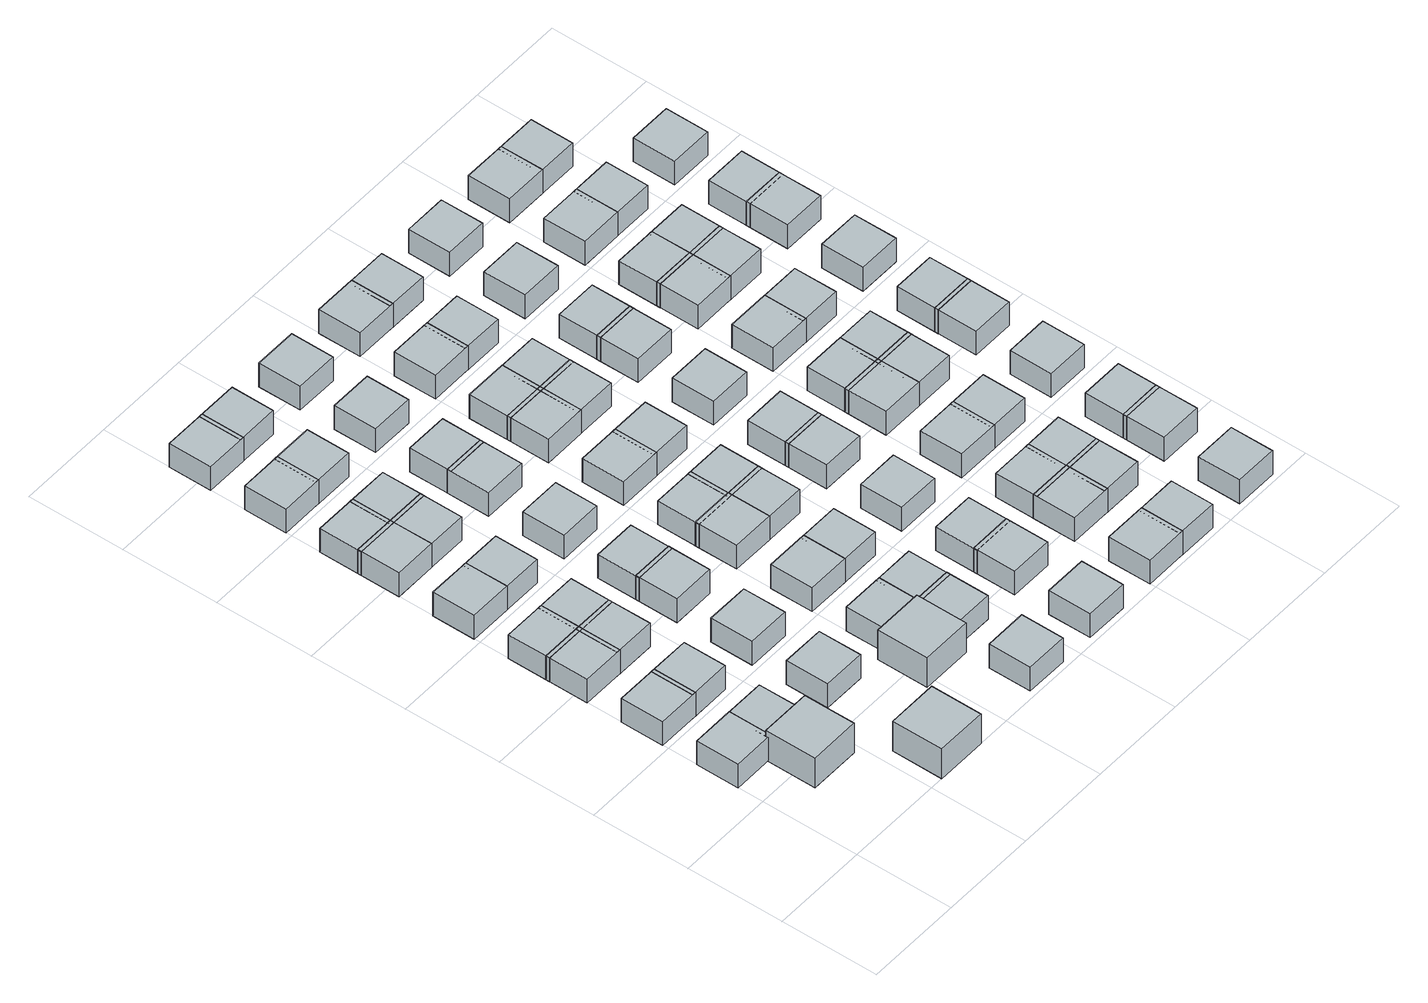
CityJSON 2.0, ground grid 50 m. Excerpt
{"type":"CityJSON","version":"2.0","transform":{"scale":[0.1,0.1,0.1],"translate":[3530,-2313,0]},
"CityObjects":{
"object1":{"type":"GenericCityObject","geometry":[{"type":"Solid","lod":"1","boundaries":[[[[0,1,2,3]],[[4,5,1,0]],[[5,6,2,1]],[[6,7,3,2]],[[7,4,0,3]],[[7,6,5,4]]]]}]},
"object2":{"type":"GenericCityObject","geometry":[{"type":"Solid","lod":"1","boundaries":[[[[8,9,10,11]],[[12,13,9,8]],[[13,14,10,9]],[[14,15,11,10]],[[15,12,8,11]],[[15,14,13,12]]]]}]},
"object3":{"type":"GenericCityObject","geometry":[{"type":"Solid","lod":"1","boundaries":[[[[16,17,18,19]],[[20,21,17,16]],[[21,22,18,17]],[[22,23,19,18]],[[23,20,16,19]],[[23,22,21,20]]]]}]},
"object4":{"type":"GenericCityObject","geometry":[{"type":"Solid","lod":"1","boundaries":[[[[24,25,26,27]],[[28,29,25,24]],[[29,30,26,25]],[[30,31,27,26]],[[31,28,24,27]],[[31,30,29,28]]]]}]},
"object5":{"type":"GenericCityObject","geometry":[{"type":"Solid","lod":"1","boundaries":[[[[32,33,34,35]],[[36,37,33,32]],[[37,38,34,33]],[[38,39,35,34]],[[39,36,32,35]],[[39,38,37,36]]]]}]},
"object6":{"type":"GenericCityObject","geometry":[{"type":"Solid","lod":"1","boundaries":[[[[40,41,42,43]],[[44,45,41,40]],[[45,46,42,41]],[[46,47,43,42]],[[47,44,40,43]],[[47,46,45,44]]]]}]},
"object7":{"type":"GenericCityObject","geometry":[{"type":"Solid","lod":"1","boundaries":[[[[48,49,50,51]],[[52,53,49,48]],[[53,54,50,49]],[[54,55,51,50]],[[55,52,48,51]],[[55,54,53,52]]]]}]},
"object8":{"type":"GenericCityObject","geometry":[{"type":"Solid","lod":"1","boundaries":[[[[56,57,58,59]],[[60,61,57,56]],[[61,62,58,57]],[[62,63,59,58]],[[63,60,56,59]],[[63,62,61,60]]]]}]},
"object9":{"type":"GenericCityObject","geometry":[{"type":"Solid","lod":"1","boundaries":[[[[64,65,66,67]],[[68,69,65,64]],[[69,70,66,65]],[[70,71,67,66]],[[71,68,64,67]],[[71,70,69,68]]]]}]},
"object10":{"type":"GenericCityObject","geometry":[{"type":"Solid","lod":"1","boundaries":[[[[72,73,74,75]],[[76,77,73,72]],[[77,78,74,73]],[[78,79,75,74]],[[79,76,72,75]],[[79,78,77,76]]]]}]},
"object11":{"type":"GenericCityObject","geometry":[{"type":"Solid","lod":"1","boundaries":[[[[80,81,82,83]],[[84,85,81,80]],[[85,86,82,81]],[[86,87,83,82]],[[87,84,80,83]],[[87,86,85,84]]]]}]},
"object12":{"type":"GenericCityObject","geometry":[{"type":"Solid","lod":"1","boundaries":[[[[88,89,90,91]],[[92,93,89,88]],[[93,94,90,89]],[[94,95,91,90]],[[95,92,88,91]],[[95,94,93,92]]]]}]},
"object13":{"type":"GenericCityObject","geometry":[{"type":"Solid","lod":"1","boundaries":[[[[96,97,98,99]],[[100,101,97,96]],[[101,102,98,97]],[[102,103,99,98]],[[103,100,96,99]],[[103,102,101,100]]]]}]},
"object14":{"type":"GenericCityObject","geometry":[{"type":"Solid","lod":"1","boundaries":[[[[104,105,106,107]],[[108,109,105,104]],[[109,110,106,105]],[[110,111,107,106]],[[111,108,104,107]],[[111,110,109,108]]]]}]},
"object15":{"type":"GenericCityObject","geometry":[{"type":"Solid","lod":"1","boundaries":[[[[112,113,114,115]],[[116,117,113,112]],[[117,118,114,113]],[[118,119,115,114]],[[119,116,112,115]],[[119,118,117,116]]]]}]},
"object16":{"type":"GenericCityObject","geometry":[{"type":"Solid","lod":"1","boundaries":[[[[120,121,122,123]],[[124,125,121,120]],[[125,126,122,121]],[[126,127,123,122]],[[127,124,120,123]],[[127,126,125,124]]]]}]},
"object17":{"type":"GenericCityObject","geometry":[{"type":"Solid","lod":"1","boundaries":[[[[128,129,130,131]],[[132,133,129,128]],[[133,134,130,129]],[[134,135,131,130]],[[135,132,128,131]],[[135,134,133,132]]]]}]},
"object18":{"type":"GenericCityObject","geometry":[{"type":"Solid","lod":"1","boundaries":[[[[136,137,138,139]],[[140,141,137,136]],[[141,142,138,137]],[[142,143,139,138]],[[143,140,136,139]],[[143,142,141,140]]]]}]},
"object19":{"type":"GenericCityObject","geometry":[{"type":"Solid","lod":"1","boundaries":[[[[144,145,146,147]],[[148,149,145,144]],[[149,150,146,145]],[[150,151,147,146]],[[151,148,144,147]],[[151,150,149,148]]]]}]},
"object20":{"type":"GenericCityObject","geometry":[{"type":"Solid","lod":"1","boundaries":[[[[152,153,154,155]],[[156,157,153,152]],[[157,158,154,153]],[[158,159,155,154]],[[159,156,152,155]],[[159,158,157,156]]]]}]},
"object21":{"type":"GenericCityObject","geometry":[{"type":"Solid","lod":"1","boundaries":[[[[160,161,162,163]],[[164,165,161,160]],[[165,166,162,161]],[[166,167,163,162]],[[167,164,160,163]],[[167,166,165,164]]]]}]},
"object22":{"type":"GenericCityObject","geometry":[{"type":"Solid","lod":"1","boundaries":[[[[168,169,170,171]],[[172,173,169,168]],[[173,174,170,169]],[[174,175,171,170]],[[175,172,168,171]],[[175,174,173,172]]]]}]},
"object23":{"type":"GenericCityObject","geometry":[{"type":"Solid","lod":"1","boundaries":[[[[176,177,178,179]],[[180,181,177,176]],[[181,182,178,177]],[[182,183,179,178]],[[183,180,176,179]],[[183,182,181,180]]]]}]},
"object24":{"type":"GenericCityObject","geometry":[{"type":"Solid","lod":"1","boundaries":[[[[184,185,186,187]],[[188,189,185,184]],[[189,190,186,185]],[[190,191,187,186]],[[191,188,184,187]],[[191,190,189,188]]]]}]},
"object25":{"type":"GenericCityObject","geometry":[{"type":"Solid","lod":"1","boundaries":[[[[192,193,194,195]],[[196,197,193,192]],[[197,198,194,193]],[[198,199,195,194]],[[199,196,192,195]],[[199,198,197,196]]]]}]},
"object26":{"type":"GenericCityObject","geometry":[{"type":"Solid","lod":"1","boundaries":[[[[200,201,202,203]],[[204,205,201,200]],[[205,206,202,201]],[[206,207,203,202]],[[207,204,200,203]],[[207,206,205,204]]]]}]},
"object27":{"type":"GenericCityObject","geometry":[{"type":"Solid","lod":"1","boundaries":[[[[208,209,210,211]],[[212,213,209,208]],[[213,214,210,209]],[[214,215,211,210]],[[215,212,208,211]],[[215,214,213,212]]]]}]},
"object28":{"type":"GenericCityObject","geometry":[{"type":"Solid","lod":"1","boundaries":[[[[216,217,218,219]],[[220,221,217,216]],[[221,222,218,217]],[[222,223,219,218]],[[223,220,216,219]],[[223,222,221,220]]]]}]},
"object29":{"type":"GenericCityObject","geometry":[{"type":"Solid","lod":"1","boundaries":[[[[224,225,226,227]],[[228,229,225,224]],[[229,230,226,225]],[[230,231,227,226]],[[231,228,224,227]],[[231,230,229,228]]]]}]},
"object30":{"type":"GenericCityObject","geometry":[{"type":"Solid","lod":"1","boundaries":[[[[232,233,234,235]],[[236,237,233,232]],[[237,238,234,233]],[[238,239,235,234]],[[239,236,232,235]],[[239,238,237,236]]]]}]},
"object31":{"type":"GenericCityObject","geometry":[{"type":"Solid","lod":"1","boundaries":[[[[240,241,242,243]],[[244,245,241,240]],[[245,246,242,241]],[[246,247,243,242]],[[247,244,240,243]],[[247,246,245,244]]]]}]},
"object32":{"type":"GenericCityObject","geometry":[{"type":"Solid","lod":"1","boundaries":[[[[248,249,250,251]],[[252,253,249,248]],[[253,254,250,249]],[[254,255,251,250]],[[255,252,248,251]],[[255,254,253,252]]]]}]},
"object33":{"type":"GenericCityObject","geometry":[{"type":"Solid","lod":"1","boundaries":[[[[256,257,258,259]],[[260,261,257,256]],[[261,262,258,257]],[[262,263,259,258]],[[263,260,256,259]],[[263,262,261,260]]]]}]},
"object34":{"type":"GenericCityObject","geometry":[{"type":"Solid","lod":"1","boundaries":[[[[264,265,266,267]],[[268,269,265,264]],[[269,270,266,265]],[[270,271,267,266]],[[271,268,264,267]],[[271,270,269,268]]]]}]},
"object35":{"type":"GenericCityObject","geometry":[{"type":"Solid","lod":"1","boundaries":[[[[272,273,274,275]],[[276,277,273,272]],[[277,278,274,273]],[[278,279,275,274]],[[279,276,272,275]],[[279,278,277,276]]]]}]},
"object36":{"type":"GenericCityObject","geometry":[{"type":"Solid","lod":"1","boundaries":[[[[280,281,282,283]],[[284,285,281,280]],[[285,286,282,281]],[[286,287,283,282]],[[287,284,280,283]],[[287,286,285,284]]]]}]},
"object37":{"type":"GenericCityObject","geometry":[{"type":"Solid","lod":"1","boundaries":[[[[288,289,290,291]],[[292,293,289,288]],[[293,294,290,289]],[[294,295,291,290]],[[295,292,288,291]],[[295,294,293,292]]]]}]},
"object38":{"type":"GenericCityObject","geometry":[{"type":"Solid","lod":"1","boundaries":[[[[296,297,298,299]],[[300,301,297,296]],[[301,302,298,297]],[[302,303,299,298]],[[303,300,296,299]],[[303,302,301,300]]]]}]},
"object39":{"type":"GenericCityObject","geometry":[{"type":"Solid","lod":"1","boundaries":[[[[304,305,306,307]],[[308,309,305,304]],[[309,310,306,305]],[[310,311,307,306]],[[311,308,304,307]],[[311,310,309,308]]]]}]},
"object40":{"type":"GenericCityObject","geometry":[{"type":"Solid","lod":"1","boundaries":[[[[312,313,314,315]],[[316,317,313,312]],[[317,318,314,313]],[[318,319,315,314]],[[319,316,312,315]],[[319,318,317,316]]]]}]},
"object41":{"type":"GenericCityObject","geometry":[{"type":"Solid","lod":"1","boundaries":[[[[320,321,322,323]],[[324,325,321,320]],[[325,326,322,321]],[[326,327,323,322]],[[327,324,320,323]],[[327,326,325,324]]]]}]},
"object42":{"type":"GenericCityObject","geometry":[{"type":"Solid","lod":"1","boundaries":[[[[328,329,330,331]],[[332,333,329,328]],[[333,334,330,329]],[[334,335,331,330]],[[335,332,328,331]],[[335,334,333,332]]]]}]},
"object43":{"type":"GenericCityObject","geometry":[{"type":"Solid","lod":"1","boundaries":[[[[336,337,338,339]],[[340,341,337,336]],[[341,342,338,337]],[[342,343,339,338]],[[343,340,336,339]],[[343,342,341,340]]]]}]},
"object44":{"type":"GenericCityObject","geometry":[{"type":"Solid","lod":"1","boundaries":[[[[344,345,346,347]],[[348,349,345,344]],[[349,350,346,345]],[[350,351,347,346]],[[351,348,344,347]],[[351,350,349,348]]]]}]},
"object45":{"type":"GenericCityObject","geometry":[{"type":"Solid","lod":"1","boundaries":[[[[352,353,354,355]],[[356,357,353,352]],[[357,358,354,353]],[[358,359,355,354]],[[359,356,352,355]],[[359,358,357,356]]]]}]},
"object46":{"type":"GenericCityObject","geometry":[{"type":"Solid","lod":"1","boundaries":[[[[360,361,362,363]],[[364,365,361,360]],[[365,366,362,361]],[[366,367,363,362]],[[367,364,360,363]],[[367,366,365,364]]]]}]},
"object47":{"type":"GenericCityObject","geometry":[{"type":"Solid","lod":"1","boundaries":[[[[368,369,370,371]],[[372,373,369,368]],[[373,374,370,369]],[[374,375,371,370]],[[375,372,368,371]],[[375,374,373,372]]]]}]},
"object48":{"type":"GenericCityObject","geometry":[{"type":"Solid","lod":"1","boundaries":[[[[376,377,378,379]],[[380,381,377,376]],[[381,382,378,377]],[[382,383,379,378]],[[383,380,376,379]],[[383,382,381,380]]]]}]},
"object49":{"type":"GenericCityObject","geometry":[{"type":"Solid","lod":"1","boundaries":[[[[384,385,386,387]],[[388,389,385,384]],[[389,390,386,385]],[[390,391,387,386]],[[391,388,384,387]],[[391,390,389,388]]]]}]},
"object50":{"type":"GenericCityObject","geometry":[{"type":"Solid","lod":"1","boundaries":[[[[392,393,394,395]],[[396,397,393,392]],[[397,398,394,393]],[[398,399,395,394]],[[399,396,392,395]],[[399,398,397,396]]]]}]},
"object51":{"type":"GenericCityObject","geometry":[{"type":"Solid","lod":"1","boundaries":[[[[400,401,402,403]],[[404,405,401,400]],[[405,406,402,401]],[[406,407,403,402]],[[407,404,400,403]],[[407,406,405,404]]]]}]},
"object52":{"type":"GenericCityObject","geometry":[{"type":"Solid","lod":"1","boundaries":[[[[408,409,410,411]],[[412,413,409,408]],[[413,414,410,409]],[[414,415,411,410]],[[415,412,408,411]],[[415,414,413,412]]]]}]},
"object53":{"type":"GenericCityObject","geometry":[{"type":"Solid","lod":"1","boundaries":[[[[416,417,418,419]],[[420,421,417,416]],[[421,422,418,417]],[[422,423,419,418]],[[423,420,416,419]],[[423,422,421,420]]]]}]},
"object54":{"type":"GenericCityObject","geometry":[{"type":"Solid","lod":"1","boundaries":[[[[424,425,426,427]],[[428,429,425,424]],[[429,430,426,425]],[[430,431,427,426]],[[431,428,424,427]],[[431,430,429,428]]]]}]},
"object55":{"type":"GenericCityObject","geometry":[{"type":"Solid","lod":"1","boundaries":[[[[432,433,434,435]],[[436,437,433,432]],[[437,438,434,433]],[[438,439,435,434]],[[439,436,432,435]],[[439,438,437,436]]]]}]},
"object56":{"type":"GenericCityObject","geometry":[{"type":"Solid","lod":"1","boundaries":[[[[440,441,442,443]],[[444,445,441,440]],[[445,446,442,441]],[[446,447,443,442]],[[447,444,440,443]],[[447,446,445,444]]]]}]},
"object57":{"type":"GenericCityObject","geometry":[{"type":"Solid","lod":"1","boundaries":[[[[448,449,450,451]],[[452,453,449,448]],[[453,454,450,449]],[[454,455,451,450]],[[455,452,448,451]],[[455,454,453,452]]]]}]},
"object58":{"type":"GenericCityObject","geometry":[{"type":"Solid","lod":"1","boundaries":[[[[456,457,458,459]],[[460,461,457,456]],[[461,462,458,457]],[[462,463,459,458]],[[463,460,456,459]],[[463,462,461,460]]]]}]},
"object59":{"type":"GenericCityObject","geometry":[{"type":"Solid","lod":"1","boundaries":[[[[464,465,466,467]],[[468,469,465,464]],[[469,470,466,465]],[[470,471,467,466]],[[471,468,464,467]],[[471,470,469,468]]]]}]},
"object60":{"type":"GenericCityObject","geometry":[{"type":"Solid","lod":"1","boundaries":[[[[472,473,474,475]],[[476,477,473,472]],[[477,478,474,473]],[[478,479,475,474]],[[479,476,472,475]],[[479,478,477,476]]]]}]},
"object61":{"type":"GenericCityObject","geometry":[{"type":"Solid","lod":"1","boundaries":[[[[480,481,482,483]],[[484,485,481,480]],[[485,486,482,481]],[[486,487,483,482]],[[487,484,480,483]],[[487,486,485,484]]]]}]},
"object62":{"type":"GenericCityObject","geometry":[{"type":"Solid","lod":"1","boundaries":[[[[488,489,490,491]],[[492,493,489,488]],[[493,494,490,489]],[[494,495,491,490]],[[495,492,488,491]],[[495,494,493,492]]]]}]},
"object63":{"type":"GenericCityObject","geometry":[{"type":"Solid","lod":"1","boundaries":[[[[496,497,498,499]],[[500,501,497,496]],[[501,502,498,497]],[[502,503,499,498]],[[503,500,496,499]],[[503,502,501,500]]]]}]},
"object64":{"type":"GenericCityObject","geometry":[{"type":"Solid","lod":"1","boundaries":[[[[504,505,506,507]],[[508,509,505,504]],[[509,510,506,505]],[[510,511,507,506]],[[511,508,504,507]],[[511,510,509,508]]]]}]},
"object65":{"type":"GenericCityObject","geometry":[{"type":"Solid","lod":"1","boundaries":[[[[512,513,514,515]],[[516,517,513,512]],[[517,518,514,513]],[[518,519,515,514]],[[519,516,512,515]],[[519,518,517,516]]]]}]},
"object66":{"type":"GenericCityObject","geometry":[{"type":"Solid","lod":"1","boundaries":[[[[520,521,522,523]],[[524,525,521,520]],[[525,526,522,521]],[[526,527,523,522]],[[527,524,520,523]],[[527,526,525,524]]]]}]},
"object67":{"type":"GenericCityObject","geometry":[{"type":"Solid","lod":"1","boundaries":[[[[528,529,530,531]],[[532,533,529,528]],[[533,534,530,529]],[[534,535,531,530]],[[535,532,528,531]],[[535,534,533,532]]]]}]},
"object68":{"type":"GenericCityObject","geometry":[{"type":"Solid","lod":"1","boundaries":[[[[536,537,538,539]],[[540,541,537,536]],[[541,542,538,537]],[[542,543,539,538]],[[543,540,536,539]],[[543,542,541,540]]]]}]},
"object69":{"type":"GenericCityObject","geometry":[{"type":"Solid","lod":"1","boundaries":[[[[544,545,546,547]],[[548,549,545,544]],[[549,550,546,545]],[[550,551,547,546]],[[551,548,544,547]],[[551,550,549,548]]]]}]},
"object70":{"type":"GenericCityObject","geometry":[{"type":"Solid","lod":"1","boundaries":[[[[552,553,554,555]],[[556,557,553,552]],[[557,558,554,553]],[[558,559,555,554]],[[559,556,552,555]],[[559,558,557,556]]]]}]},
"object71":{"type":"GenericCityObject","geometry":[{"type":"Solid","lod":"1","boundaries":[[[[560,561,562,563]],[[564,565,561,560]],[[565,566,562,561]],[[566,567,563,562]],[[567,564,560,563]],[[567,566,565,564]]]]}]},
"object72":{"type":"GenericCityObject","geometry":[{"type":"Solid","lod":"1","boundaries":[[[[568,569,570,571]],[[572,573,569,568]],[[573,574,570,569]],[[574,575,571,570]],[[575,572,568,571]],[[575,574,573,572]]]]}]},
"object73":{"type":"GenericCityObject","geometry":[{"type":"Solid","lod":"1","boundaries":[[[[576,577,578,579]],[[580,581,577,576]],[[581,582,578,577]],[[582,583,579,578]],[[583,580,576,579]],[[583,582,581,580]]]]}]},
"object74":{"type":"GenericCityObject","geometry":[{"type":"Solid","lod":"1","boundaries":[[[[584,585,586,587]],[[588,589,585,584]],[[589,590,586,585]],[[590,591,587,586]],[[591,588,584,587]],[[591,590,589,588]]]]}]},
"object75":{"type":"GenericCityObject","geometry":[{"type":"Solid","lod":"1","boundaries":[[[[592,593,594,595]],[[596,597,593,592]],[[597,598,594,593]],[[598,599,595,594]],[[599,596,592,595]],[[599,598,597,596]]]]}]},
"object76":{"type":"GenericCityObject","geometry":[{"type":"Solid","lod":"1","boundaries":[[[[600,601,602,603]],[[604,605,601,600]],[[605,606,602,601]],[[606,607,603,602]],[[607,604,600,603]],[[607,606,605,604]]]]}]},
"object77":{"type":"GenericCityObject","geometry":[{"type":"Solid","lod":"1","boundaries":[[[[608,609,610,611]],[[612,613,609,608]],[[613,614,610,609]],[[614,615,611,610]],[[615,612,608,611]],[[615,614,613,612]]]]}]},
"object78":{"type":"GenericCityObject","geometry":[{"type":"Solid","lod":"1","boundaries":[[[[616,617,618,619]],[[620,621,617,616]],[[621,622,618,617]],[[622,623,619,618]],[[623,620,616,619]],[[623,622,621,620]]]]}]},
"object79":{"type":"GenericCityObject","geometry":[{"type":"Solid","lod":"1","boundaries":[[[[624,625,626,627]],[[628,629,625,624]],[[629,630,626,625]],[[630,631,627,626]],[[631,628,624,627]],[[631,630,629,628]]]]}]},
"object80":{"type":"GenericCityObject","geometry":[{"type":"Solid","lod":"1","boundaries":[[[[632,633,634,635]],[[636,637,633,632]],[[637,638,634,633]],[[638,639,635,634]],[[639,636,632,635]],[[639,638,637,636]]]]}]},
"object81":{"type":"GenericCityObject","geometry":[{"type":"Solid","lod":"1","boundaries":[[[[640,641,642,643]],[[644,645,641,640]],[[645,646,642,641]],[[646,647,643,642]],[[647,644,640,643]],[[647,646,645,644]]]]}]},
"object82":{"type":"GenericCityObject","geometry":[{"type":"Solid","lod":"1","boundaries":[[[[648,649,650,651]],[[652,653,649,648]],[[653,654,650,649]],[[654,655,651,650]],[[655,652,648,651]],[[655,654,653,652]]]]}]},
"object83":{"type":"GenericCityObject","geometry":[{"type":"Solid","lod":"1","boundaries":[[[[656,657,658,659]],[[660,661,657,656]],[[661,662,658,657]],[[662,663,659,658]],[[663,660,656,659]],[[663,662,661,660]]]]}]},
"object84":{"type":"GenericCityObject","geometry":[{"type":"Solid","lod":"1","boundaries":[[[[664,665,666,667]],[[668,669,665,664]],[[669,670,666,665]],[[670,671,667,666]],[[671,668,664,667]],[[671,670,669,668]]]]}]},
"object85":{"type":"GenericCityObject","geometry":[{"type":"Solid","lod":"1","boundaries":[[[[672,673,674,675]],[[676,677,673,672]],[[677,678,674,673]],[[678,679,675,674]],[[679,676,672,675]],[[679,678,677,676]]]]}]},
"object86":{"type":"GenericCityObject","geometry":[{"type":"Solid","lod":"1","boundaries":[[[[680,681,682,683]],[[684,685,681,680]],[[685,686,682,681]],[[686,687,683,682]],[[687,684,680,683]],[[687,686,685,684]]]]}]},
"object87":{"type":"GenericCityObject","geometry":[{"type":"Solid","lod":"1","boundaries":[[[[688,689,690,691]],[[692,693,689,688]],[[693,694,690,689]],[[694,695,691,690]],[[695,692,688,691]],[[695,694,693,692]]]]}]},
"object88":{"type":"GenericCityObject","geometry":[{"type":"Solid","lod":"1","boundaries":[[[[696,697,698,699]],[[700,701,697,696]],[[701,702,698,697]],[[702,703,699,698]],[[703,700,696,699]],[[703,702,701,700]]]]}]},
"object89":{"type":"GenericCityObject","geometry":[{"type":"Solid","lod":"1","boundaries":[[[[704,705,706,707]],[[708,709,705,704]],[[709,710,706,705]],[[710,711,707,706]],[[711,708,704,707]],[[711,710,709,708]]]]}]},
"object90":{"type":"GenericCityObject","geometry":[{"type":"Solid","lod":"1","boundaries":[[[[712,713,714,715]],[[716,717,713,712]],[[717,718,714,713]],[[718,719,715,714]],[[719,716,712,715]],[[719,718,717,716]]]]}]},
"object91":{"type":"GenericCityObject","geometry":[{"type":"Solid","lod":"1","boundaries":[[[[720,721,722,723]],[[724,725,721,720]],[[725,726,722,721]],[[726,727,723,722]],[[727,724,720,723]],[[727,726,725,724]]]]}]},
"object92":{"type":"GenericCityObject","geometry":[{"type":"Solid","lod":"1","boundaries":[[[[728,729,730,731]],[[732,733,729,728]],[[733,734,730,729]],[[734,735,731,730]],[[735,732,728,731]],[[735,734,733,732]]]]}]},
"object93":{"type":"GenericCityObject","geometry":[{"type":"Solid","lod":"1","boundaries":[[[[736,737,738,739]],[[740,741,737,736]],[[741,742,738,737]],[[742,743,739,738]],[[743,740,736,739]],[[743,742,741,740]]]]}]}
},
"vertices":[
[0,630,0],[220,630,0],[220,850,0],[0,850,0],[0,630,140],[220,630,140],[220,850,140],[0,850,140],
[0,1030,0],[220,1030,0],[220,1250,0],[0,1250,0],[0,1030,140],[220,1030,140],[220,1250,140],[0,1250,140],
[200,380,0],[462,380,0],[462,642,0],[200,642,0],[200,380,175],[462,380,175],[462,642,175],[200,642,175],
[200,630,0],[420,630,0],[420,850,0],[200,850,0],[200,630,140],[420,630,140],[420,850,140],[200,850,140],
[0,1430,0],[220,1430,0],[220,1650,0],[0,1650,0],[0,1430,140],[220,1430,140],[220,1650,140],[0,1650,140],
[0,1630,0],[220,1630,0],[220,1850,0],[0,1850,0],[0,1630,140],[220,1630,140],[220,1850,140],[0,1850,140],
[200,1030,0],[420,1030,0],[420,1250,0],[200,1250,0],[200,1030,140],[420,1030,140],[420,1250,140],[200,1250,140],
[570,0,0],[832,0,0],[832,262,0],[570,262,0],[570,0,175],[832,0,175],[832,262,175],[570,262,175],
[0,2030,0],[220,2030,0],[220,2250,0],[0,2250,0],[0,2030,140],[220,2030,140],[220,2250,140],[0,2250,140],
[200,1430,0],[420,1430,0],[420,1650,0],[200,1650,0],[200,1430,140],[420,1430,140],[420,1650,140],[200,1650,140],
[200,1630,0],[420,1630,0],[420,1850,0],[200,1850,0],[200,1630,140],[420,1630,140],[420,1850,140],[200,1850,140],
[0,2430,0],[220,2430,0],[220,2650,0],[0,2650,0],[0,2430,140],[220,2430,140],[220,2650,140],[0,2650,140],
[0,2630,0],[220,2630,0],[220,2850,0],[0,2850,0],[0,2630,140],[220,2630,140],[220,2850,140],[0,2850,140],
[600,630,0],[820,630,0],[820,850,0],[600,850,0],[600,630,140],[820,630,140],[820,850,140],[600,850,140],
[200,2030,0],[420,2030,0],[420,2250,0],[200,2250,0],[200,2030,140],[420,2030,140],[420,2250,140],[200,2250,140],
[0,3030,0],[220,3030,0],[220,3250,0],[0,3250,0],[0,3030,140],[220,3030,140],[220,3250,140],[0,3250,140],
[600,1030,0],[820,1030,0],[820,1250,0],[600,1250,0],[600,1030,140],[820,1030,140],[820,1250,140],[600,1250,140],
[200,2430,0],[420,2430,0],[420,2650,0],[200,2650,0],[200,2430,140],[420,2430,140],[420,2650,140],[200,2650,140],
[200,2630,0],[420,2630,0],[420,2850,0],[200,2850,0],[200,2630,140],[420,2630,140],[420,2850,140],[200,2850,140],
[0,3430,0],[220,3430,0],[220,3650,0],[0,3650,0],[0,3430,140],[220,3430,140],[220,3650,140],[0,3650,140],
[600,1430,0],[820,1430,0],[820,1650,0],[600,1650,0],[600,1430,140],[820,1430,140],[820,1650,140],[600,1650,140],
[600,1630,0],[820,1630,0],[820,1850,0],[600,1850,0],[600,1630,140],[820,1630,140],[820,1850,140],[600,1850,140],
[950,380,0],[1212,380,0],[1212,642,0],[950,642,0],[950,380,175],[1212,380,175],[1212,642,175],[950,642,175],
[200,3030,0],[420,3030,0],[420,3250,0],[200,3250,0],[200,3030,140],[420,3030,140],[420,3250,140],[200,3250,140],
[1000,630,0],[1220,630,0],[1220,850,0],[1000,850,0],[1000,630,140],[1220,630,140],[1220,850,140],[1000,850,140],
[600,2030,0],[820,2030,0],[820,2250,0],[600,2250,0],[600,2030,140],[820,2030,140],[820,2250,140],[600,2250,140],
[1200,30,0],[1420,30,0],[1420,250,0],[1200,250,0],[1200,30,140],[1420,30,140],[1420,250,140],[1200,250,140],
[200,3430,0],[420,3430,0],[420,3650,0],[200,3650,0],[200,3430,140],[420,3430,140],[420,3650,140],[200,3650,140],
[1000,1030,0],[1220,1030,0],[1220,1250,0],[1000,1250,0],[1000,1030,140],[1220,1030,140],[1220,1250,140],[1000,1250,140],
[600,2430,0],[820,2430,0],[820,2650,0],[600,2650,0],[600,2430,140],[820,2430,140],[820,2650,140],[600,2650,140],
[1200,430,0],[1420,430,0],[1420,650,0],[1200,650,0],[1200,430,140],[1420,430,140],[1420,650,140],[1200,650,140],
[600,2630,0],[820,2630,0],[820,2850,0],[600,2850,0],[600,2630,140],[820,2630,140],[820,2850,140],[600,2850,140],
[1200,630,0],[1420,630,0],[1420,850,0],[1200,850,0],[1200,630,140],[1420,630,140],[1420,850,140],[1200,850,140],
[1000,1430,0],[1220,1430,0],[1220,1650,0],[1000,1650,0],[1000,1430,140],[1220,1430,140],[1220,1650,140],[1000,1650,140],
[1000,1630,0],[1220,1630,0],[1220,1850,0],[1000,1850,0],[1000,1630,140],[1220,1630,140],[1220,1850,140],[1000,1850,140],
[600,3030,0],[820,3030,0],[820,3250,0],[600,3250,0],[600,3030,140],[820,3030,140],[820,3250,140],[600,3250,140],
[1200,1030,0],[1420,1030,0],[1420,1250,0],[1200,1250,0],[1200,1030,140],[1420,1030,140],[1420,1250,140],[1200,1250,140],
[1000,2030,0],[1220,2030,0],[1220,2250,0],[1000,2250,0],[1000,2030,140],[1220,2030,140],[1220,2250,140],[1000,2250,140],
[1600,30,0],[1820,30,0],[1820,250,0],[1600,250,0],[1600,30,140],[1820,30,140],[1820,250,140],[1600,250,140],
[600,3430,0],[820,3430,0],[820,3650,0],[600,3650,0],[600,3430,140],[820,3430,140],[820,3650,140],[600,3650,140],
[1200,1430,0],[1420,1430,0],[1420,1650,0],[1200,1650,0],[1200,1430,140],[1420,1430,140],[1420,1650,140],[1200,1650,140],
[1200,1630,0],[1420,1630,0],[1420,1850,0],[1200,1850,0],[1200,1630,140],[1420,1630,140],[1420,1850,140],[1200,1850,140],
[1000,2430,0],[1220,2430,0],[1220,2650,0],[1000,2650,0],[1000,2430,140],[1220,2430,140],[1220,2650,140],[1000,2650,140],
[1600,430,0],[1820,430,0],[1820,650,0],[1600,650,0],[1600,430,140],[1820,430,140],[1820,650,140],[1600,650,140],
[1000,2630,0],[1220,2630,0],[1220,2850,0],[1000,2850,0],[1000,2630,140],[1220,2630,140],[1220,2850,140],[1000,2850,140],
[1600,630,0],[1820,630,0],[1820,850,0],[1600,850,0],[1600,630,140],[1820,630,140],[1820,850,140],[1600,850,140],
[1200,2030,0],[1420,2030,0],[1420,2250,0],[1200,2250,0],[1200,2030,140],[1420,2030,140],[1420,2250,140],[1200,2250,140],
[1000,3030,0],[1220,3030,0],[1220,3250,0],[1000,3250,0],[1000,3030,140],[1220,3030,140],[1220,3250,140],[1000,3250,140],
[1600,1030,0],[1820,1030,0],[1820,1250,0],[1600,1250,0],[1600,1030,140],[1820,1030,140],[1820,1250,140],[1600,1250,140],
[1200,2430,0],[1420,2430,0],[1420,2650,0],[1200,2650,0],[1200,2430,140],[1420,2430,140],[1420,2650,140],[1200,2650,140],
[1200,2630,0],[1420,2630,0],[1420,2850,0],[1200,2850,0],[1200,2630,140],[1420,2630,140],[1420,2850,140],[1200,2850,140],
[2000,30,0],[2220,30,0],[2220,250,0],[2000,250,0],[2000,30,140],[2220,30,140],[2220,250,140],[2000,250,140],
[1000,3430,0],[1220,3430,0],[1220,3650,0],[1000,3650,0],[1000,3430,140],[1220,3430,140],[1220,3650,140],[1000,3650,140],
[1600,1430,0],[1820,1430,0],[1820,1650,0],[1600,1650,0],[1600,1430,140],[1820,1430,140],[1820,1650,140],[1600,1650,140],
[1600,1630,0],[1820,1630,0],[1820,1850,0],[1600,1850,0],[1600,1630,140],[1820,1630,140],[1820,1850,140],[1600,1850,140],
[1200,3030,0],[1420,3030,0],[1420,3250,0],[1200,3250,0],[1200,3030,140],[1420,3030,140],[1420,3250,140],[1200,3250,140],
[2000,430,0],[2220,430,0],[2220,650,0],[2000,650,0],[2000,430,140],[2220,430,140],[2220,650,140],[2000,650,140],
[2000,630,0],[2220,630,0],[2220,850,0],[2000,850,0],[2000,630,140],[2220,630,140],[2220,850,140],[2000,850,140],
[1600,2030,0],[1820,2030,0],[1820,2250,0],[1600,2250,0],[1600,2030,140],[1820,2030,140],[1820,2250,140],[1600,2250,140],
[2200,30,0],[2420,30,0],[2420,250,0],[2200,250,0],[2200,30,140],[2420,30,140],[2420,250,140],[2200,250,140],
[1200,3430,0],[1420,3430,0],[1420,3650,0],[1200,3650,0],[1200,3430,140],[1420,3430,140],[1420,3650,140],[1200,3650,140],
[2000,1030,0],[2220,1030,0],[2220,1250,0],[2000,1250,0],[2000,1030,140],[2220,1030,140],[2220,1250,140],[2000,1250,140],
[1600,2430,0],[1820,2430,0],[1820,2650,0],[1600,2650,0],[1600,2430,140],[1820,2430,140],[1820,2650,140],[1600,2650,140],
[2200,430,0],[2420,430,0],[2420,650,0],[2200,650,0],[2200,430,140],[2420,430,140],[2420,650,140],[2200,650,140],
[1600,2630,0],[1820,2630,0],[1820,2850,0],[1600,2850,0],[1600,2630,140],[1820,2630,140],[1820,2850,140],[1600,2850,140],
[2200,630,0],[2420,630,0],[2420,850,0],[2200,850,0],[2200,630,140],[2420,630,140],[2420,850,140],[2200,850,140],
[2000,1430,0],[2220,1430,0],[2220,1650,0],[2000,1650,0],[2000,1430,140],[2220,1430,140],[2220,1650,140],[2000,1650,140],
[2000,1630,0],[2220,1630,0],[2220,1850,0],[2000,1850,0],[2000,1630,140],[2220,1630,140],[2220,1850,140],[2000,1850,140],
[1600,3030,0],[1820,3030,0],[1820,3250,0],[1600,3250,0],[1600,3030,140],[1820,3030,140],[1820,3250,140],[1600,3250,140],
[2200,1030,0],[2420,1030,0],[2420,1250,0],[2200,1250,0],[2200,1030,140],[2420,1030,140],[2420,1250,140],[2200,1250,140],
[2000,2030,0],[2220,2030,0],[2220,2250,0],[2000,2250,0],[2000,2030,140],[2220,2030,140],[2220,2250,140],[2000,2250,140],
[2600,30,0],[2820,30,0],[2820,250,0],[2600,250,0],[2600,30,140],[2820,30,140],[2820,250,140],[2600,250,140],
[1600,3430,0],[1820,3430,0],[1820,3650,0],[1600,3650,0],[1600,3430,140],[1820,3430,140],[1820,3650,140],[1600,3650,140],
[2200,1430,0],[2420,1430,0],[2420,1650,0],[2200,1650,0],[2200,1430,140],[2420,1430,140],[2420,1650,140],[2200,1650,140],
[2200,1630,0],[2420,1630,0],[2420,1850,0],[2200,1850,0],[2200,1630,140],[2420,1630,140],[2420,1850,140],[2200,1850,140],
[2000,2430,0],[2220,2430,0],[2220,2650,0],[2000,2650,0],[2000,2430,140],[2220,2430,140],[2220,2650,140],[2000,2650,140],
[2600,430,0],[2820,430,0],[2820,650,0],[2600,650,0],[2600,430,140],[2820,430,140],[2820,650,140],[2600,650,140],
[2000,2630,0],[2220,2630,0],[2220,2850,0],[2000,2850,0],[2000,2630,140],[2220,2630,140],[2220,2850,140],[2000,2850,140],
[2600,630,0],[2820,630,0],[2820,850,0],[2600,850,0],[2600,630,140],[2820,630,140],[2820,850,140],[2600,850,140],
[2200,2030,0],[2420,2030,0],[2420,2250,0],[2200,2250,0],[2200,2030,140],[2420,2030,140],[2420,2250,140],[2200,2250,140],
[2000,3030,0],[2220,3030,0],[2220,3250,0],[2000,3250,0],[2000,3030,140],[2220,3030,140],[2220,3250,140],[2000,3250,140],
[2600,1030,0],[2820,1030,0],[2820,1250,0],[2600,1250,0],[2600,1030,140],[2820,1030,140],[2820,1250,140],[2600,1250,140],
[2200,2430,0],[2420,2430,0],[2420,2650,0],[2200,2650,0],[2200,2430,140],[2420,2430,140],[2420,2650,140],[2200,2650,140],
[2200,2630,0],[2420,2630,0],[2420,2850,0],[2200,2850,0],[2200,2630,140],[2420,2630,140],[2420,2850,140],[2200,2850,140],
[2000,3430,0],[2220,3430,0],[2220,3650,0],[2000,3650,0],[2000,3430,140],[2220,3430,140],[2220,3650,140],[2000,3650,140],
[2600,1430,0],[2820,1430,0],[2820,1650,0],[2600,1650,0],[2600,1430,140],[2820,1430,140],[2820,1650,140],[2600,1650,140],
[2600,1630,0],[2820,1630,0],[2820,1850,0],[2600,1850,0],[2600,1630,140],[2820,1630,140],[2820,1850,140],[2600,1850,140],
[2200,3030,0],[2420,3030,0],[2420,3250,0],[2200,3250,0],[2200,3030,140],[2420,3030,140],[2420,3250,140],[2200,3250,140],
[2600,2030,0],[2820,2030,0],[2820,2250,0],[2600,2250,0],[2600,2030,140],[2820,2030,140],[2820,2250,140],[2600,2250,140],
[2200,3430,0],[2420,3430,0],[2420,3650,0],[2200,3650,0],[2200,3430,140],[2420,3430,140],[2420,3650,140],[2200,3650,140],
[2600,2430,0],[2820,2430,0],[2820,2650,0],[2600,2650,0],[2600,2430,140],[2820,2430,140],[2820,2650,140],[2600,2650,140],
[2600,2630,0],[2820,2630,0],[2820,2850,0],[2600,2850,0],[2600,2630,140],[2820,2630,140],[2820,2850,140],[2600,2850,140],
[2600,3030,0],[2820,3030,0],[2820,3250,0],[2600,3250,0],[2600,3030,140],[2820,3030,140],[2820,3250,140],[2600,3250,140]
]}
